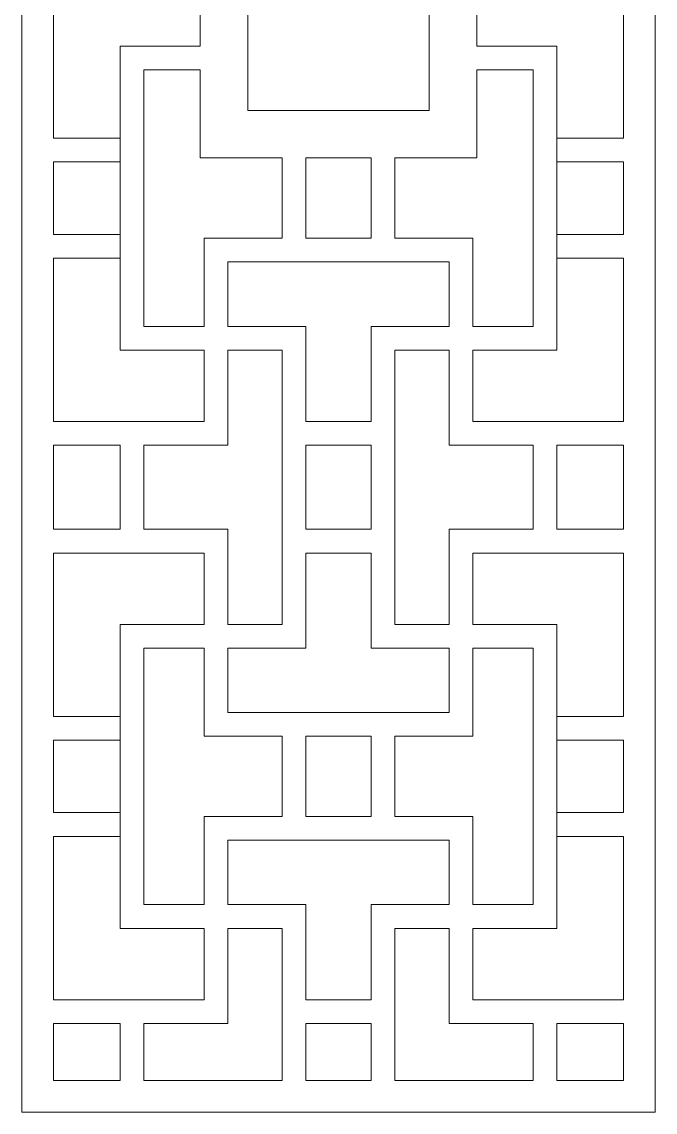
# Model space of a CAD drawing. Header units: centimetres. Extents: x -27.5 to -16.8, y -9.5 to 9.5.
# Drawn here: x -21.82 to -16.75, y -9.5 to -0.78 of the extents above; entities that cross this region are included whole.
import ezdxf

# ---------------------------------------------------------------- set-up
doc = ezdxf.new("R2010")
doc.units = ezdxf.units.CM
doc.header["$MEASUREMENT"] = 0
doc.layers.add('layer 1', color=7, linetype='Continuous')

msp = doc.modelspace()

# ---------------------------------------------------------------- linework, layer by layer
at = {"layer": 'layer 1', "color": 7, "lineweight": 9}
for points, knots in [([(-21.81838, -9.5), (-21.81838, -9.5), (-21.81838, 9.5), (-21.81838, 9.5), (-21.81838, 9.5), (-21.81838, 9.5), (-16.75172, 9.5), (-16.75172, 9.5), (-16.75172, 9.5), (-16.75172, 9.5), (-16.75172, -9.5), (-16.75172, -9.5), (-16.75172, -9.5), (-16.75172, -9.5), (-21.81838, -9.5), (-21.81838, -9.5)], [0, 0, 0, 0, 0.2, 0.2, 0.2, 0.2, 0.4, 0.4, 0.4, 0.4, 0.6, 0.6, 0.6, 0.6, 1, 1, 1, 1]), ([(-20.01044, 1.48462), (-20.01044, 1.48462), (-20.01044, 1.48462), (-20.01044, 1.48462), (-20.01044, 1.48462), (-20.01044, 1.48462), (-19.28505, 1.48462), (-19.28505, 1.48462), (-19.28505, 1.48462), (-19.28505, 1.48462), (-18.55966, 1.48462), (-18.55966, 1.48462), (-18.55966, 1.48462), (-18.55966, 1.48462), (-18.55966, 0.00001), (-18.55966, 0.00001), (-18.55966, 0.00001), (-18.55966, 0.00001), (-18.55966, -1.4846), (-18.55966, -1.4846), (-18.55966, -1.4846), (-18.55966, -1.4846), (-19.28505, -1.4846), (-19.28505, -1.4846), (-19.28505, -1.4846), (-19.28505, -1.4846), (-20.01044, -1.4846), (-20.01044, -1.4846), (-20.01044, -1.4846), (-20.01044, -0.49487), (-20.01044, 0.49487), (-20.01044, 1.48462)], [0, 0, 0, 0, 0.1111111, 0.1111111, 0.1111111, 0.1111111, 0.2222222, 0.2222222, 0.2222222, 0.2222222, 0.3333333, 0.3333333, 0.3333333, 0.3333333, 0.4444444, 0.4444444, 0.4444444, 0.4444444, 0.5555556, 0.5555556, 0.5555556, 0.5555556, 0.6666667, 0.6666667, 0.6666667, 0.6666667, 0.7777778, 0.7777778, 0.7777778, 0.7777778, 1, 1, 1, 1]), ([(-21.56504, -3.97265), (-21.56504, -3.97265), (-21.56504, -3.97265), (-21.56504, -3.97265), (-21.56504, -3.97265), (-21.56504, -3.97265), (-21.56504, -2.66601), (-21.56504, -2.66601), (-21.56504, -2.66601), (-21.56504, -2.66601), (-21.03171, -2.66601), (-21.03171, -2.66601), (-21.03171, -2.66601), (-21.03171, -2.66601), (-21.03171, -2.476), (-21.03171, -2.476), (-21.03171, -2.476), (-21.03171, -2.476), (-21.56504, -2.476), (-21.56504, -2.476), (-21.56504, -2.476), (-21.56504, -2.476), (-21.56504, -1.89551), (-21.56504, -1.89551), (-21.56504, -1.89551), (-21.56504, -1.89551), (-21.03171, -1.89551), (-21.03171, -1.89551), (-21.03171, -1.89551), (-21.03171, -1.89551), (-21.03171, -1.70549), (-21.03171, -1.70549), (-21.03171, -1.70549), (-21.03171, -1.70549), (-21.56504, -1.70549), (-21.56504, -1.70549), (-21.56504, -1.70549), (-21.56504, -1.70549), (-21.56504, -0.58506), (-21.56504, -0.58506), (-21.56504, -0.58506), (-21.4154, -0.58506), (-21.22276, -0.58506), (-21.10041, -0.58506), (-21.10041, -0.58506), (-21.10041, -0.58506), (-21.10041, -0.28066), (-21.10041, -0.28066), (-21.10041, -0.28066), (-21.10041, -0.28066), (-21.2904, -0.28066), (-21.2904, -0.28066), (-21.2904, -0.28066), (-21.2904, -0.28066), (-21.2904, -0.39506), (-21.2904, -0.39506), (-21.2904, -0.39506), (-21.2904, -0.39506), (-21.36592, -0.39506), (-21.36592, -0.39506), (-21.36592, -0.39506), (-21.36592, -0.39506), (-21.36592, -0.18332), (-21.36592, -0.18332), (-21.36592, -0.18332), (-21.10408, -0.18332), (-20.84227, -0.18332), (-20.58045, -0.18332), (-20.58045, -0.18332), (-20.58045, -0.18332), (-20.58045, -0.39506), (-20.58045, -0.39506), (-20.58045, -0.39506), (-20.58045, -0.39506), (-20.65595, -0.39506), (-20.65595, -0.39506), (-20.65595, -0.39506), (-20.65595, -0.39506), (-20.65595, -0.28066), (-20.65595, -0.28066), (-20.65595, -0.28066), (-20.65595, -0.28066), (-20.84595, -0.28066), (-20.84595, -0.28066), (-20.84595, -0.28066), (-20.84595, -0.28066), (-20.84595, -0.58506), (-20.84595, -0.58506), (-20.84595, -0.58506), (-20.69455, -0.58506), (-20.54314, -0.58506), (-20.3917, -0.58506), (-20.3917, -0.58506), (-20.3917, -0.58506), (-20.39044, -0.58506), (-20.39044, -0.58506), (-20.39044, -0.58506), (-20.39044, -0.58506), (-20.39044, -0.96947), (-20.39044, -0.96947), (-20.39044, -0.96947), (-20.39044, -0.96947), (-20.84116, -0.96947), (-20.84116, -0.96947), (-20.84116, -0.96947), (-20.84116, -0.96947), (-20.88519, -0.96947), (-20.88519, -0.96947), (-20.88519, -0.96947), (-20.88519, -0.96947), (-21.03116, -0.96947), (-21.03116, -0.96947), (-21.03116, -0.96947), (-21.03116, -0.96947), (-21.03116, -2.18575), (-21.03116, -2.18575), (-21.03116, -2.18575), (-21.03116, -2.18575), (-21.03116, -3.40204), (-21.03116, -3.40204), (-21.03116, -3.40204), (-21.03116, -3.40204), (-20.88519, -3.40204), (-20.88519, -3.40204), (-20.88519, -3.40204), (-20.88519, -3.40204), (-20.84116, -3.40204), (-20.84116, -3.40204), (-20.84116, -3.40204), (-20.84116, -3.40204), (-20.3607, -3.40204), (-20.3607, -3.40204), (-20.3607, -3.40204), (-20.3607, -3.40204), (-20.3607, -3.97265), (-20.3607, -3.97265), (-20.3607, -3.97265), (-20.3607, -3.97265), (-21.56504, -3.97265), (-21.56504, -3.97265)], [0, 0, 0, 0, 0.0277778, 0.0277778, 0.0277778, 0.0277778, 0.0555556, 0.0555556, 0.0555556, 0.0555556, 0.0833333, 0.0833333, 0.0833333, 0.0833333, 0.1111111, 0.1111111, 0.1111111, 0.1111111, 0.1388889, 0.1388889, 0.1388889, 0.1388889, 0.1666667, 0.1666667, 0.1666667, 0.1666667, 0.1944444, 0.1944444, 0.1944444, 0.1944444, 0.2222222, 0.2222222, 0.2222222, 0.2222222, 0.25, 0.25, 0.25, 0.25, 0.2777778, 0.2777778, 0.2777778, 0.2777778, 0.3055556, 0.3055556, 0.3055556, 0.3055556, 0.3333333, 0.3333333, 0.3333333, 0.3333333, 0.3611111, 0.3611111, 0.3611111, 0.3611111, 0.3888889, 0.3888889, 0.3888889, 0.3888889, 0.4166667, 0.4166667, 0.4166667, 0.4166667, 0.4444444, 0.4444444, 0.4444444, 0.4444444, 0.4722222, 0.4722222, 0.4722222, 0.4722222, 0.5, 0.5, 0.5, 0.5, 0.5277778, 0.5277778, 0.5277778, 0.5277778, 0.5555556, 0.5555556, 0.5555556, 0.5555556, 0.5833333, 0.5833333, 0.5833333, 0.5833333, 0.6111111, 0.6111111, 0.6111111, 0.6111111, 0.6388889, 0.6388889, 0.6388889, 0.6388889, 0.6666667, 0.6666667, 0.6666667, 0.6666667, 0.6944444, 0.6944444, 0.6944444, 0.6944444, 0.7222222, 0.7222222, 0.7222222, 0.7222222, 0.75, 0.75, 0.75, 0.75, 0.7777778, 0.7777778, 0.7777778, 0.7777778, 0.8055556, 0.8055556, 0.8055556, 0.8055556, 0.8333333, 0.8333333, 0.8333333, 0.8333333, 0.8611111, 0.8611111, 0.8611111, 0.8611111, 0.8888889, 0.8888889, 0.8888889, 0.8888889, 0.9166667, 0.9166667, 0.9166667, 0.9166667, 0.9444444, 0.9444444, 0.9444444, 0.9444444, 1, 1, 1, 1]), ([(-17.00504, -0.58506), (-17.00504, -0.58506), (-17.00504, -0.58506), (-17.00504, -0.58506), (-17.00504, -0.58506), (-17.00504, -0.58506), (-17.00504, -1.70549), (-17.00504, -1.70549), (-17.00504, -1.70549), (-17.00504, -1.70549), (-17.53838, -1.70549), (-17.53838, -1.70549), (-17.53838, -1.70549), (-17.53838, -1.70549), (-17.53838, -1.89551), (-17.53838, -1.89551), (-17.53838, -1.89551), (-17.53838, -1.89551), (-17.00504, -1.89551), (-17.00504, -1.89551), (-17.00504, -1.89551), (-17.00504, -1.89551), (-17.00504, -2.476), (-17.00504, -2.476), (-17.00504, -2.476), (-17.00504, -2.476), (-17.53838, -2.476), (-17.53838, -2.476), (-17.53838, -2.476), (-17.53838, -2.476), (-17.53838, -2.66601), (-17.53838, -2.66601), (-17.53838, -2.66601), (-17.53838, -2.66601), (-17.00504, -2.66601), (-17.00504, -2.66601), (-17.00504, -2.66601), (-17.00504, -2.66601), (-17.00504, -3.97265), (-17.00504, -3.97265), (-17.00504, -3.97265), (-17.00504, -3.97265), (-18.20938, -3.97265), (-18.20938, -3.97265), (-18.20938, -3.97265), (-18.20938, -3.97265), (-18.20938, -3.40204), (-18.20938, -3.40204), (-18.20938, -3.40204), (-18.20938, -3.40204), (-17.72892, -3.40204), (-17.72892, -3.40204), (-17.72892, -3.40204), (-17.72892, -3.40204), (-17.68489, -3.40204), (-17.68489, -3.40204), (-17.68489, -3.40204), (-17.68489, -3.40204), (-17.53892, -3.40204), (-17.53892, -3.40204), (-17.53892, -3.40204), (-17.53892, -3.40204), (-17.53892, -2.18575), (-17.53892, -2.18575), (-17.53892, -2.18575), (-17.53892, -2.18575), (-17.53892, -0.96947), (-17.53892, -0.96947), (-17.53892, -0.96947), (-17.53892, -0.96947), (-17.68489, -0.96947), (-17.68489, -0.96947), (-17.68489, -0.96947), (-17.68489, -0.96947), (-17.72892, -0.96947), (-17.72892, -0.96947), (-17.72892, -0.96947), (-17.72892, -0.96947), (-18.17965, -0.96947), (-18.17965, -0.96947), (-18.17965, -0.96947), (-18.17965, -0.96947), (-18.17965, -0.58506), (-18.17965, -0.58506), (-18.17965, -0.58506), (-18.02782, -0.58506), (-17.87597, -0.58506), (-17.72413, -0.58506), (-17.72413, -0.58506), (-17.72413, -0.58506), (-17.72413, -0.28066), (-17.72413, -0.28066), (-17.72413, -0.28066), (-17.72413, -0.28066), (-17.91413, -0.28066), (-17.91413, -0.28066), (-17.91413, -0.28066), (-17.91413, -0.28066), (-17.91413, -0.39506), (-17.91413, -0.39506), (-17.91413, -0.39506), (-17.91413, -0.39506), (-17.98965, -0.39506), (-17.98965, -0.39506), (-17.98965, -0.39506), (-17.98965, -0.39506), (-17.98965, -0.18332), (-17.98965, -0.18332), (-17.98965, -0.18332), (-17.72784, -0.18332), (-17.46599, -0.18332), (-17.20418, -0.18332), (-17.20418, -0.18332), (-17.20418, -0.18332), (-17.20418, -0.39506), (-17.20418, -0.39506), (-17.20418, -0.39506), (-17.20418, -0.39506), (-17.2797, -0.39506), (-17.2797, -0.39506), (-17.2797, -0.39506), (-17.2797, -0.39506), (-17.2797, -0.28066), (-17.2797, -0.28066), (-17.2797, -0.28066), (-17.2797, -0.28066), (-17.46969, -0.28066), (-17.46969, -0.28066), (-17.46969, -0.28066), (-17.46969, -0.28066), (-17.46969, -0.58506), (-17.46969, -0.58506), (-17.46969, -0.58506), (-17.35357, -0.58506), (-17.15837, -0.58506), (-17.00504, -0.58506)], [0, 0, 0, 0, 0.0285714, 0.0285714, 0.0285714, 0.0285714, 0.0571429, 0.0571429, 0.0571429, 0.0571429, 0.0857143, 0.0857143, 0.0857143, 0.0857143, 0.1142857, 0.1142857, 0.1142857, 0.1142857, 0.1428571, 0.1428571, 0.1428571, 0.1428571, 0.1714286, 0.1714286, 0.1714286, 0.1714286, 0.2, 0.2, 0.2, 0.2, 0.2285714, 0.2285714, 0.2285714, 0.2285714, 0.2571429, 0.2571429, 0.2571429, 0.2571429, 0.2857143, 0.2857143, 0.2857143, 0.2857143, 0.3142857, 0.3142857, 0.3142857, 0.3142857, 0.3428571, 0.3428571, 0.3428571, 0.3428571, 0.3714286, 0.3714286, 0.3714286, 0.3714286, 0.4, 0.4, 0.4, 0.4, 0.4285714, 0.4285714, 0.4285714, 0.4285714, 0.4571429, 0.4571429, 0.4571429, 0.4571429, 0.4857143, 0.4857143, 0.4857143, 0.4857143, 0.5142857, 0.5142857, 0.5142857, 0.5142857, 0.5428571, 0.5428571, 0.5428571, 0.5428571, 0.5714286, 0.5714286, 0.5714286, 0.5714286, 0.6, 0.6, 0.6, 0.6, 0.6285714, 0.6285714, 0.6285714, 0.6285714, 0.6571429, 0.6571429, 0.6571429, 0.6571429, 0.6857143, 0.6857143, 0.6857143, 0.6857143, 0.7142857, 0.7142857, 0.7142857, 0.7142857, 0.7428571, 0.7428571, 0.7428571, 0.7428571, 0.7714286, 0.7714286, 0.7714286, 0.7714286, 0.8, 0.8, 0.8, 0.8, 0.8285714, 0.8285714, 0.8285714, 0.8285714, 0.8571429, 0.8571429, 0.8571429, 0.8571429, 0.8857143, 0.8857143, 0.8857143, 0.8857143, 0.9142857, 0.9142857, 0.9142857, 0.9142857, 0.9428571, 0.9428571, 0.9428571, 0.9428571, 1, 1, 1, 1]), ([(-20.39044, -1.86461), (-20.39044, -1.86461), (-20.39044, -1.86461), (-20.39044, -1.86461), (-20.39044, -1.86461), (-20.39044, -1.86461), (-20.39044, -1.4846), (-20.39044, -1.4846), (-20.39044, -1.4846), (-20.39044, -1.4846), (-20.39044, -1.15947), (-20.39044, -1.15947), (-20.39044, -1.15947), (-20.39044, -1.15947), (-20.84116, -1.15947), (-20.84116, -1.15947), (-20.84116, -1.15947), (-20.84116, -1.15947), (-20.84116, -2.18575), (-20.84116, -2.18575), (-20.84116, -2.18575), (-20.84116, -2.18575), (-20.84116, -3.21204), (-20.84116, -3.21204), (-20.84116, -3.21204), (-20.84116, -3.21204), (-20.3607, -3.21204), (-20.3607, -3.21204), (-20.3607, -3.21204), (-20.3607, -3.21204), (-20.3607, -2.69691), (-20.3607, -2.69691), (-20.3607, -2.69691), (-20.3607, -2.69691), (-20.3607, -2.50689), (-20.3607, -2.50689), (-20.3607, -2.50689), (-20.3607, -2.50689), (-20.17069, -2.50689), (-20.17069, -2.50689), (-20.17069, -2.50689), (-20.17069, -2.50689), (-19.73531, -2.50689), (-19.73531, -2.50689), (-19.73531, -2.50689), (-19.73531, -2.50689), (-19.73531, -2.18575), (-19.73531, -2.18575), (-19.73531, -2.18575), (-19.73531, -2.18575), (-19.73531, -1.86461), (-19.73531, -1.86461), (-19.73531, -1.86461), (-19.73531, -1.86461), (-20.01044, -1.86461), (-20.01044, -1.86461), (-20.01044, -1.86461), (-20.01044, -1.86461), (-20.39044, -1.86461), (-20.39044, -1.86461)], [0, 0, 0, 0, 0.0625, 0.0625, 0.0625, 0.0625, 0.125, 0.125, 0.125, 0.125, 0.1875, 0.1875, 0.1875, 0.1875, 0.25, 0.25, 0.25, 0.25, 0.3125, 0.3125, 0.3125, 0.3125, 0.375, 0.375, 0.375, 0.375, 0.4375, 0.4375, 0.4375, 0.4375, 0.5, 0.5, 0.5, 0.5, 0.5625, 0.5625, 0.5625, 0.5625, 0.625, 0.625, 0.625, 0.625, 0.6875, 0.6875, 0.6875, 0.6875, 0.75, 0.75, 0.75, 0.75, 0.8125, 0.8125, 0.8125, 0.8125, 0.875, 0.875, 0.875, 0.875, 1, 1, 1, 1]), ([(-18.17965, -1.15947), (-18.17965, -1.15947), (-18.17965, -1.15947), (-18.17965, -1.15947), (-18.17965, -1.15947), (-18.17965, -1.15947), (-18.17965, -1.4846), (-18.17965, -1.4846), (-18.17965, -1.4846), (-18.17965, -1.4846), (-18.17965, -1.86461), (-18.17965, -1.86461), (-18.17965, -1.86461), (-18.17965, -1.86461), (-18.55966, -1.86461), (-18.55966, -1.86461), (-18.55966, -1.86461), (-18.55966, -1.86461), (-18.83478, -1.86461), (-18.83478, -1.86461), (-18.83478, -1.86461), (-18.83478, -1.86461), (-18.83478, -2.18575), (-18.83478, -2.18575), (-18.83478, -2.18575), (-18.83478, -2.18575), (-18.83478, -2.50689), (-18.83478, -2.50689), (-18.83478, -2.50689), (-18.83478, -2.50689), (-18.39939, -2.50689), (-18.39939, -2.50689), (-18.39939, -2.50689), (-18.39939, -2.50689), (-18.20938, -2.50689), (-18.20938, -2.50689), (-18.20938, -2.50689), (-18.20938, -2.50689), (-18.20938, -2.69691), (-18.20938, -2.69691), (-18.20938, -2.69691), (-18.20938, -2.69691), (-18.20938, -3.21204), (-18.20938, -3.21204), (-18.20938, -3.21204), (-18.20938, -3.21204), (-17.72892, -3.21204), (-17.72892, -3.21204), (-17.72892, -3.21204), (-17.72892, -3.21204), (-17.72892, -2.18575), (-17.72892, -2.18575), (-17.72892, -2.18575), (-17.72892, -2.18575), (-17.72892, -1.15947), (-17.72892, -1.15947), (-17.72892, -1.15947), (-17.72892, -1.15947), (-18.17965, -1.15947), (-18.17965, -1.15947)], [0, 0, 0, 0, 0.0625, 0.0625, 0.0625, 0.0625, 0.125, 0.125, 0.125, 0.125, 0.1875, 0.1875, 0.1875, 0.1875, 0.25, 0.25, 0.25, 0.25, 0.3125, 0.3125, 0.3125, 0.3125, 0.375, 0.375, 0.375, 0.375, 0.4375, 0.4375, 0.4375, 0.4375, 0.5, 0.5, 0.5, 0.5, 0.5625, 0.5625, 0.5625, 0.5625, 0.625, 0.625, 0.625, 0.625, 0.6875, 0.6875, 0.6875, 0.6875, 0.75, 0.75, 0.75, 0.75, 0.8125, 0.8125, 0.8125, 0.8125, 0.875, 0.875, 0.875, 0.875, 1, 1, 1, 1]), ([(-19.02478, -1.86461), (-19.02478, -1.86461), (-19.02478, -1.86461), (-19.02478, -1.86461), (-19.02478, -1.86461), (-19.02478, -1.86461), (-19.28505, -1.86461), (-19.28505, -1.86461), (-19.28505, -1.86461), (-19.28505, -1.86461), (-19.54531, -1.86461), (-19.54531, -1.86461), (-19.54531, -1.86461), (-19.54531, -1.86461), (-19.54531, -2.18575), (-19.54531, -2.18575), (-19.54531, -2.18575), (-19.54531, -2.18575), (-19.54531, -2.50689), (-19.54531, -2.50689), (-19.54531, -2.50689), (-19.54531, -2.50689), (-19.28505, -2.50689), (-19.28505, -2.50689), (-19.28505, -2.50689), (-19.28505, -2.50689), (-19.02478, -2.50689), (-19.02478, -2.50689), (-19.02478, -2.50689), (-19.02478, -2.50689), (-19.02478, -2.18575), (-19.02478, -2.18575), (-19.02478, -2.18575), (-19.02478, -2.18575), (-19.02478, -1.86461), (-19.02478, -1.86461)], [0, 0, 0, 0, 0.1, 0.1, 0.1, 0.1, 0.2, 0.2, 0.2, 0.2, 0.3, 0.3, 0.3, 0.3, 0.4, 0.4, 0.4, 0.4, 0.5, 0.5, 0.5, 0.5, 0.6, 0.6, 0.6, 0.6, 0.7, 0.7, 0.7, 0.7, 0.8, 0.8, 0.8, 0.8, 1, 1, 1, 1]), ([(-19.28505, -3.97265), (-19.28505, -3.97265), (-19.28505, -3.97265), (-19.28505, -3.97265), (-19.28505, -3.97265), (-19.28505, -3.97265), (-19.02478, -3.97265), (-19.02478, -3.97265), (-19.02478, -3.97265), (-19.02478, -3.97265), (-19.02478, -3.40204), (-19.02478, -3.40204), (-19.02478, -3.40204), (-19.02478, -3.40204), (-19.02478, -3.30131), (-19.02478, -3.30131), (-19.02478, -3.30131), (-19.02478, -3.30131), (-19.02478, -3.21204), (-19.02478, -3.21204), (-19.02478, -3.21204), (-19.02478, -3.21204), (-18.39939, -3.21204), (-18.39939, -3.21204), (-18.39939, -3.21204), (-18.39939, -3.21204), (-18.39939, -2.69691), (-18.39939, -2.69691), (-18.39939, -2.69691), (-18.39939, -2.69691), (-19.28505, -2.69691), (-19.28505, -2.69691), (-19.28505, -2.69691), (-19.28505, -2.69691), (-20.17069, -2.69691), (-20.17069, -2.69691), (-20.17069, -2.69691), (-20.17069, -2.69691), (-20.17069, -3.21204), (-20.17069, -3.21204), (-20.17069, -3.21204), (-20.17069, -3.21204), (-19.54531, -3.21204), (-19.54531, -3.21204), (-19.54531, -3.21204), (-19.54531, -3.21204), (-19.54531, -3.30131), (-19.54531, -3.30131), (-19.54531, -3.30131), (-19.54531, -3.30131), (-19.54531, -3.40204), (-19.54531, -3.40204), (-19.54531, -3.40204), (-19.54531, -3.40204), (-19.54531, -3.97265), (-19.54531, -3.97265), (-19.54531, -3.97265), (-19.54531, -3.97265), (-19.28505, -3.97265), (-19.28505, -3.97265)], [0, 0, 0, 0, 0.0625, 0.0625, 0.0625, 0.0625, 0.125, 0.125, 0.125, 0.125, 0.1875, 0.1875, 0.1875, 0.1875, 0.25, 0.25, 0.25, 0.25, 0.3125, 0.3125, 0.3125, 0.3125, 0.375, 0.375, 0.375, 0.375, 0.4375, 0.4375, 0.4375, 0.4375, 0.5, 0.5, 0.5, 0.5, 0.5625, 0.5625, 0.5625, 0.5625, 0.625, 0.625, 0.625, 0.625, 0.6875, 0.6875, 0.6875, 0.6875, 0.75, 0.75, 0.75, 0.75, 0.8125, 0.8125, 0.8125, 0.8125, 0.875, 0.875, 0.875, 0.875, 1, 1, 1, 1]), ([(-20.84116, -4.49926), (-20.84116, -4.49926), (-20.84116, -4.49926), (-20.84116, -4.49926), (-20.84116, -4.49926), (-20.84116, -4.49926), (-20.84116, -4.16265), (-20.84116, -4.16265), (-20.84116, -4.16265), (-20.84116, -4.16265), (-20.3607, -4.16265), (-20.3607, -4.16265), (-20.3607, -4.16265), (-20.3607, -4.16265), (-20.25981, -4.16265), (-20.25981, -4.16265), (-20.25981, -4.16265), (-20.25981, -4.16265), (-20.17069, -4.16265), (-20.17069, -4.16265), (-20.17069, -4.16265), (-20.17069, -4.16265), (-20.17069, -3.40204), (-20.17069, -3.40204), (-20.17069, -3.40204), (-20.17069, -3.40204), (-19.73531, -3.40204), (-19.73531, -3.40204), (-19.73531, -3.40204), (-19.73531, -3.40204), (-19.73531, -4.49926), (-19.73531, -4.49926), (-19.73531, -4.49926), (-19.73531, -4.49926), (-19.73531, -5.59648), (-19.73531, -5.59648), (-19.73531, -5.59648), (-19.73531, -5.59648), (-20.17069, -5.59648), (-20.17069, -5.59648), (-20.17069, -5.59648), (-20.17069, -5.59648), (-20.17069, -4.83587), (-20.17069, -4.83587), (-20.17069, -4.83587), (-20.17069, -4.83587), (-20.25981, -4.83587), (-20.25981, -4.83587), (-20.25981, -4.83587), (-20.25981, -4.83587), (-20.3607, -4.83587), (-20.3607, -4.83587), (-20.3607, -4.83587), (-20.3607, -4.83587), (-20.84116, -4.83587), (-20.84116, -4.83587), (-20.84116, -4.83587), (-20.84116, -4.83587), (-20.84116, -4.49926), (-20.84116, -4.49926)], [0, 0, 0, 0, 0.0625, 0.0625, 0.0625, 0.0625, 0.125, 0.125, 0.125, 0.125, 0.1875, 0.1875, 0.1875, 0.1875, 0.25, 0.25, 0.25, 0.25, 0.3125, 0.3125, 0.3125, 0.3125, 0.375, 0.375, 0.375, 0.375, 0.4375, 0.4375, 0.4375, 0.4375, 0.5, 0.5, 0.5, 0.5, 0.5625, 0.5625, 0.5625, 0.5625, 0.625, 0.625, 0.625, 0.625, 0.6875, 0.6875, 0.6875, 0.6875, 0.75, 0.75, 0.75, 0.75, 0.8125, 0.8125, 0.8125, 0.8125, 0.875, 0.875, 0.875, 0.875, 1, 1, 1, 1]), ([(-17.72892, -4.49926), (-17.72892, -4.49926), (-17.72892, -4.49926), (-17.72892, -4.49926), (-17.72892, -4.49926), (-17.72892, -4.49926), (-17.72892, -4.16265), (-17.72892, -4.16265), (-17.72892, -4.16265), (-17.72892, -4.16265), (-18.20938, -4.16265), (-18.20938, -4.16265), (-18.20938, -4.16265), (-18.20938, -4.16265), (-18.31029, -4.16265), (-18.31029, -4.16265), (-18.31029, -4.16265), (-18.31029, -4.16265), (-18.39939, -4.16265), (-18.39939, -4.16265), (-18.39939, -4.16265), (-18.39939, -4.16265), (-18.39939, -3.40204), (-18.39939, -3.40204), (-18.39939, -3.40204), (-18.39939, -3.40204), (-18.83478, -3.40204), (-18.83478, -3.40204), (-18.83478, -3.40204), (-18.83478, -3.40204), (-18.83478, -4.49926), (-18.83478, -4.49926), (-18.83478, -4.49926), (-18.83478, -4.49926), (-18.83478, -5.59648), (-18.83478, -5.59648), (-18.83478, -5.59648), (-18.83478, -5.59648), (-18.39939, -5.59648), (-18.39939, -5.59648), (-18.39939, -5.59648), (-18.39939, -5.59648), (-18.39939, -4.83587), (-18.39939, -4.83587), (-18.39939, -4.83587), (-18.39939, -4.83587), (-18.31029, -4.83587), (-18.31029, -4.83587), (-18.31029, -4.83587), (-18.31029, -4.83587), (-18.20938, -4.83587), (-18.20938, -4.83587), (-18.20938, -4.83587), (-18.20938, -4.83587), (-17.72892, -4.83587), (-17.72892, -4.83587), (-17.72892, -4.83587), (-17.72892, -4.83587), (-17.72892, -4.49926), (-17.72892, -4.49926)], [0, 0, 0, 0, 0.0625, 0.0625, 0.0625, 0.0625, 0.125, 0.125, 0.125, 0.125, 0.1875, 0.1875, 0.1875, 0.1875, 0.25, 0.25, 0.25, 0.25, 0.3125, 0.3125, 0.3125, 0.3125, 0.375, 0.375, 0.375, 0.375, 0.4375, 0.4375, 0.4375, 0.4375, 0.5, 0.5, 0.5, 0.5, 0.5625, 0.5625, 0.5625, 0.5625, 0.625, 0.625, 0.625, 0.625, 0.6875, 0.6875, 0.6875, 0.6875, 0.75, 0.75, 0.75, 0.75, 0.8125, 0.8125, 0.8125, 0.8125, 0.875, 0.875, 0.875, 0.875, 1, 1, 1, 1]), ([(-21.56504, -4.83587), (-21.56504, -4.83587), (-21.56504, -4.83587), (-21.56504, -4.83587), (-21.56504, -4.83587), (-21.56504, -4.83587), (-21.56504, -4.16265), (-21.56504, -4.16265), (-21.56504, -4.16265), (-21.56504, -4.16265), (-21.03116, -4.16265), (-21.03116, -4.16265), (-21.03116, -4.16265), (-21.03116, -4.16265), (-21.03116, -4.49926), (-21.03116, -4.49926), (-21.03116, -4.49926), (-21.03116, -4.49926), (-21.03116, -4.83587), (-21.03116, -4.83587), (-21.03116, -4.83587), (-21.03116, -4.83587), (-21.56504, -4.83587), (-21.56504, -4.83587)], [0, 0, 0, 0, 0.1428571, 0.1428571, 0.1428571, 0.1428571, 0.2857143, 0.2857143, 0.2857143, 0.2857143, 0.4285714, 0.4285714, 0.4285714, 0.4285714, 0.5714286, 0.5714286, 0.5714286, 0.5714286, 0.7142857, 0.7142857, 0.7142857, 0.7142857, 1, 1, 1, 1]), ([(-19.02478, -4.16265), (-19.02478, -4.16265), (-19.02478, -4.16265), (-19.02478, -4.16265), (-19.02478, -4.16265), (-19.02478, -4.16265), (-19.28505, -4.16265), (-19.28505, -4.16265), (-19.28505, -4.16265), (-19.28505, -4.16265), (-19.54531, -4.16265), (-19.54531, -4.16265), (-19.54531, -4.16265), (-19.54531, -4.16265), (-19.54531, -4.49926), (-19.54531, -4.49926), (-19.54531, -4.49926), (-19.54531, -4.49926), (-19.54531, -4.83587), (-19.54531, -4.83587), (-19.54531, -4.83587), (-19.54531, -4.83587), (-19.28505, -4.83587), (-19.28505, -4.83587), (-19.28505, -4.83587), (-19.28505, -4.83587), (-19.02478, -4.83587), (-19.02478, -4.83587), (-19.02478, -4.83587), (-19.02478, -4.83587), (-19.02478, -4.49926), (-19.02478, -4.49926), (-19.02478, -4.49926), (-19.02478, -4.49926), (-19.02478, -4.16265), (-19.02478, -4.16265)], [0, 0, 0, 0, 0.1, 0.1, 0.1, 0.1, 0.2, 0.2, 0.2, 0.2, 0.3, 0.3, 0.3, 0.3, 0.4, 0.4, 0.4, 0.4, 0.5, 0.5, 0.5, 0.5, 0.6, 0.6, 0.6, 0.6, 0.7, 0.7, 0.7, 0.7, 0.8, 0.8, 0.8, 0.8, 1, 1, 1, 1]), ([(-17.00504, -4.16265), (-17.00504, -4.16265), (-17.00504, -4.16265), (-17.00504, -4.16265), (-17.00504, -4.16265), (-17.00504, -4.16265), (-17.00504, -4.83587), (-17.00504, -4.83587), (-17.00504, -4.83587), (-17.00504, -4.83587), (-17.53892, -4.83587), (-17.53892, -4.83587), (-17.53892, -4.83587), (-17.53892, -4.83587), (-17.53892, -4.49926), (-17.53892, -4.49926), (-17.53892, -4.49926), (-17.53892, -4.49926), (-17.53892, -4.16265), (-17.53892, -4.16265), (-17.53892, -4.16265), (-17.53892, -4.16265), (-17.00504, -4.16265), (-17.00504, -4.16265)], [0, 0, 0, 0, 0.1428571, 0.1428571, 0.1428571, 0.1428571, 0.2857143, 0.2857143, 0.2857143, 0.2857143, 0.4285714, 0.4285714, 0.4285714, 0.4285714, 0.5714286, 0.5714286, 0.5714286, 0.5714286, 0.7142857, 0.7142857, 0.7142857, 0.7142857, 1, 1, 1, 1]), ([(-21.56504, -8.59965), (-21.56504, -8.59965), (-21.56504, -8.59965), (-21.56504, -8.59965), (-21.56504, -8.59965), (-21.56504, -8.59965), (-21.56504, -7.29301), (-21.56504, -7.29301), (-21.56504, -7.29301), (-21.56504, -7.29301), (-21.03171, -7.29301), (-21.03171, -7.29301), (-21.03171, -7.29301), (-21.03171, -7.29301), (-21.03171, -7.10301), (-21.03171, -7.10301), (-21.03171, -7.10301), (-21.03171, -7.10301), (-21.56504, -7.10301), (-21.56504, -7.10301), (-21.56504, -7.10301), (-21.56504, -7.10301), (-21.56504, -6.52251), (-21.56504, -6.52251), (-21.56504, -6.52251), (-21.56504, -6.52251), (-21.03171, -6.52251), (-21.03171, -6.52251), (-21.03171, -6.52251), (-21.03171, -6.52251), (-21.03171, -6.33251), (-21.03171, -6.33251), (-21.03171, -6.33251), (-21.03171, -6.33251), (-21.56504, -6.33251), (-21.56504, -6.33251), (-21.56504, -6.33251), (-21.56504, -6.33251), (-21.56504, -5.02587), (-21.56504, -5.02587), (-21.56504, -5.02587), (-21.56504, -5.02587), (-20.3607, -5.02587), (-20.3607, -5.02587), (-20.3607, -5.02587), (-20.3607, -5.02587), (-20.3607, -5.59648), (-20.3607, -5.59648), (-20.3607, -5.59648), (-20.3607, -5.59648), (-20.84116, -5.59648), (-20.84116, -5.59648), (-20.84116, -5.59648), (-20.84116, -5.59648), (-20.88519, -5.59648), (-20.88519, -5.59648), (-20.88519, -5.59648), (-20.88519, -5.59648), (-21.03116, -5.59648), (-21.03116, -5.59648), (-21.03116, -5.59648), (-21.03116, -5.59648), (-21.03116, -6.81275), (-21.03116, -6.81275), (-21.03116, -6.81275), (-21.03116, -6.81275), (-21.03116, -6.81277), (-21.03116, -6.81277), (-21.03116, -6.81277), (-21.03116, -6.81277), (-21.03116, -8.02905), (-21.03116, -8.02905), (-21.03116, -8.02905), (-21.03116, -8.02905), (-20.88519, -8.02905), (-20.88519, -8.02905), (-20.88519, -8.02905), (-20.88519, -8.02905), (-20.84116, -8.02905), (-20.84116, -8.02905), (-20.84116, -8.02905), (-20.84116, -8.02905), (-20.3607, -8.02905), (-20.3607, -8.02905), (-20.3607, -8.02905), (-20.3607, -8.02905), (-20.3607, -8.59965), (-20.3607, -8.59965), (-20.3607, -8.59965), (-20.3607, -8.59965), (-21.56504, -8.59965), (-21.56504, -8.59965)], [0, 0, 0, 0, 0.0416667, 0.0416667, 0.0416667, 0.0416667, 0.0833333, 0.0833333, 0.0833333, 0.0833333, 0.125, 0.125, 0.125, 0.125, 0.1666667, 0.1666667, 0.1666667, 0.1666667, 0.2083333, 0.2083333, 0.2083333, 0.2083333, 0.25, 0.25, 0.25, 0.25, 0.2916667, 0.2916667, 0.2916667, 0.2916667, 0.3333333, 0.3333333, 0.3333333, 0.3333333, 0.375, 0.375, 0.375, 0.375, 0.4166667, 0.4166667, 0.4166667, 0.4166667, 0.4583333, 0.4583333, 0.4583333, 0.4583333, 0.5, 0.5, 0.5, 0.5, 0.5416667, 0.5416667, 0.5416667, 0.5416667, 0.5833333, 0.5833333, 0.5833333, 0.5833333, 0.625, 0.625, 0.625, 0.625, 0.6666667, 0.6666667, 0.6666667, 0.6666667, 0.7083333, 0.7083333, 0.7083333, 0.7083333, 0.75, 0.75, 0.75, 0.75, 0.7916667, 0.7916667, 0.7916667, 0.7916667, 0.8333333, 0.8333333, 0.8333333, 0.8333333, 0.875, 0.875, 0.875, 0.875, 0.9166667, 0.9166667, 0.9166667, 0.9166667, 1, 1, 1, 1]), ([(-19.28505, -5.02587), (-19.28505, -5.02587), (-19.28505, -5.02587), (-19.28505, -5.02587), (-19.28505, -5.02587), (-19.28505, -5.02587), (-19.02478, -5.02587), (-19.02478, -5.02587), (-19.02478, -5.02587), (-19.02478, -5.02587), (-19.02478, -5.59648), (-19.02478, -5.59648), (-19.02478, -5.59648), (-19.02478, -5.59648), (-19.02478, -5.69721), (-19.02478, -5.69721), (-19.02478, -5.69721), (-19.02478, -5.69721), (-19.02478, -5.78648), (-19.02478, -5.78648), (-19.02478, -5.78648), (-19.02478, -5.78648), (-18.39939, -5.78648), (-18.39939, -5.78648), (-18.39939, -5.78648), (-18.39939, -5.78648), (-18.39939, -6.30161), (-18.39939, -6.30161), (-18.39939, -6.30161), (-18.39939, -6.30161), (-19.28505, -6.30161), (-19.28505, -6.30161), (-19.28505, -6.30161), (-19.28505, -6.30161), (-20.17069, -6.30161), (-20.17069, -6.30161), (-20.17069, -6.30161), (-20.17069, -6.30161), (-20.17069, -5.78648), (-20.17069, -5.78648), (-20.17069, -5.78648), (-20.17069, -5.78648), (-19.54531, -5.78648), (-19.54531, -5.78648), (-19.54531, -5.78648), (-19.54531, -5.78648), (-19.54531, -5.69721), (-19.54531, -5.69721), (-19.54531, -5.69721), (-19.54531, -5.69721), (-19.54531, -5.59648), (-19.54531, -5.59648), (-19.54531, -5.59648), (-19.54531, -5.59648), (-19.54531, -5.02587), (-19.54531, -5.02587), (-19.54531, -5.02587), (-19.54531, -5.02587), (-19.28505, -5.02587), (-19.28505, -5.02587)], [0, 0, 0, 0, 0.0625, 0.0625, 0.0625, 0.0625, 0.125, 0.125, 0.125, 0.125, 0.1875, 0.1875, 0.1875, 0.1875, 0.25, 0.25, 0.25, 0.25, 0.3125, 0.3125, 0.3125, 0.3125, 0.375, 0.375, 0.375, 0.375, 0.4375, 0.4375, 0.4375, 0.4375, 0.5, 0.5, 0.5, 0.5, 0.5625, 0.5625, 0.5625, 0.5625, 0.625, 0.625, 0.625, 0.625, 0.6875, 0.6875, 0.6875, 0.6875, 0.75, 0.75, 0.75, 0.75, 0.8125, 0.8125, 0.8125, 0.8125, 0.875, 0.875, 0.875, 0.875, 1, 1, 1, 1]), ([(-17.00504, -5.02587), (-17.00504, -5.02587), (-17.00504, -5.02587), (-17.00504, -5.02587), (-17.00504, -5.02587), (-17.00504, -5.02587), (-17.00504, -6.33251), (-17.00504, -6.33251), (-17.00504, -6.33251), (-17.00504, -6.33251), (-17.53838, -6.33251), (-17.53838, -6.33251), (-17.53838, -6.33251), (-17.53838, -6.33251), (-17.53838, -6.52251), (-17.53838, -6.52251), (-17.53838, -6.52251), (-17.53838, -6.52251), (-17.00504, -6.52251), (-17.00504, -6.52251), (-17.00504, -6.52251), (-17.00504, -6.52251), (-17.00504, -7.10301), (-17.00504, -7.10301), (-17.00504, -7.10301), (-17.00504, -7.10301), (-17.53838, -7.10301), (-17.53838, -7.10301), (-17.53838, -7.10301), (-17.53838, -7.10301), (-17.53838, -7.29301), (-17.53838, -7.29301), (-17.53838, -7.29301), (-17.53838, -7.29301), (-17.00504, -7.29301), (-17.00504, -7.29301), (-17.00504, -7.29301), (-17.00504, -7.29301), (-17.00504, -8.59965), (-17.00504, -8.59965), (-17.00504, -8.59965), (-17.00504, -8.59965), (-18.20938, -8.59965), (-18.20938, -8.59965), (-18.20938, -8.59965), (-18.20938, -8.59965), (-18.20938, -8.02905), (-18.20938, -8.02905), (-18.20938, -8.02905), (-18.20938, -8.02905), (-17.72892, -8.02905), (-17.72892, -8.02905), (-17.72892, -8.02905), (-17.72892, -8.02905), (-17.68489, -8.02905), (-17.68489, -8.02905), (-17.68489, -8.02905), (-17.68489, -8.02905), (-17.53892, -8.02905), (-17.53892, -8.02905), (-17.53892, -8.02905), (-17.53892, -8.02905), (-17.53892, -6.81277), (-17.53892, -6.81277), (-17.53892, -6.81277), (-17.53892, -6.81277), (-17.53892, -6.81275), (-17.53892, -6.81275), (-17.53892, -6.81275), (-17.53892, -6.81275), (-17.53892, -5.59648), (-17.53892, -5.59648), (-17.53892, -5.59648), (-17.53892, -5.59648), (-17.68489, -5.59648), (-17.68489, -5.59648), (-17.68489, -5.59648), (-17.68489, -5.59648), (-17.72892, -5.59648), (-17.72892, -5.59648), (-17.72892, -5.59648), (-17.72892, -5.59648), (-18.20938, -5.59648), (-18.20938, -5.59648), (-18.20938, -5.59648), (-18.20938, -5.59648), (-18.20938, -5.02587), (-18.20938, -5.02587), (-18.20938, -5.02587), (-18.20938, -5.02587), (-17.00504, -5.02587), (-17.00504, -5.02587)], [0, 0, 0, 0, 0.0416667, 0.0416667, 0.0416667, 0.0416667, 0.0833333, 0.0833333, 0.0833333, 0.0833333, 0.125, 0.125, 0.125, 0.125, 0.1666667, 0.1666667, 0.1666667, 0.1666667, 0.2083333, 0.2083333, 0.2083333, 0.2083333, 0.25, 0.25, 0.25, 0.25, 0.2916667, 0.2916667, 0.2916667, 0.2916667, 0.3333333, 0.3333333, 0.3333333, 0.3333333, 0.375, 0.375, 0.375, 0.375, 0.4166667, 0.4166667, 0.4166667, 0.4166667, 0.4583333, 0.4583333, 0.4583333, 0.4583333, 0.5, 0.5, 0.5, 0.5, 0.5416667, 0.5416667, 0.5416667, 0.5416667, 0.5833333, 0.5833333, 0.5833333, 0.5833333, 0.625, 0.625, 0.625, 0.625, 0.6666667, 0.6666667, 0.6666667, 0.6666667, 0.7083333, 0.7083333, 0.7083333, 0.7083333, 0.75, 0.75, 0.75, 0.75, 0.7916667, 0.7916667, 0.7916667, 0.7916667, 0.8333333, 0.8333333, 0.8333333, 0.8333333, 0.875, 0.875, 0.875, 0.875, 0.9166667, 0.9166667, 0.9166667, 0.9166667, 1, 1, 1, 1]), ([(-19.73531, -6.81277), (-19.73531, -6.81277), (-19.73531, -6.81277), (-19.73531, -6.81277), (-19.73531, -6.81277), (-19.73531, -6.81277), (-19.73531, -7.13391), (-19.73531, -7.13391), (-19.73531, -7.13391), (-19.73531, -7.13391), (-20.17069, -7.13391), (-20.17069, -7.13391), (-20.17069, -7.13391), (-20.17069, -7.13391), (-20.3607, -7.13391), (-20.3607, -7.13391), (-20.3607, -7.13391), (-20.3607, -7.13391), (-20.3607, -7.3239), (-20.3607, -7.3239), (-20.3607, -7.3239), (-20.3607, -7.3239), (-20.3607, -7.83904), (-20.3607, -7.83904), (-20.3607, -7.83904), (-20.3607, -7.83904), (-20.84116, -7.83904), (-20.84116, -7.83904), (-20.84116, -7.83904), (-20.84116, -7.83904), (-20.84116, -6.81277), (-20.84116, -6.81277), (-20.84116, -6.81277), (-20.84116, -6.81277), (-20.84116, -6.81275), (-20.84116, -6.81275), (-20.84116, -6.81275), (-20.84116, -6.81275), (-20.84116, -5.78648), (-20.84116, -5.78648), (-20.84116, -5.78648), (-20.84116, -5.78648), (-20.3607, -5.78648), (-20.3607, -5.78648), (-20.3607, -5.78648), (-20.3607, -5.78648), (-20.3607, -6.30161), (-20.3607, -6.30161), (-20.3607, -6.30161), (-20.3607, -6.30161), (-20.3607, -6.49161), (-20.3607, -6.49161), (-20.3607, -6.49161), (-20.3607, -6.49161), (-20.17069, -6.49161), (-20.17069, -6.49161), (-20.17069, -6.49161), (-20.17069, -6.49161), (-19.73531, -6.49161), (-19.73531, -6.49161), (-19.73531, -6.49161), (-19.73531, -6.49161), (-19.73531, -6.81275), (-19.73531, -6.81275), (-19.73531, -6.81275), (-19.73531, -6.81275), (-19.73531, -6.81277), (-19.73531, -6.81277)], [0, 0, 0, 0, 0.0555556, 0.0555556, 0.0555556, 0.0555556, 0.1111111, 0.1111111, 0.1111111, 0.1111111, 0.1666667, 0.1666667, 0.1666667, 0.1666667, 0.2222222, 0.2222222, 0.2222222, 0.2222222, 0.2777778, 0.2777778, 0.2777778, 0.2777778, 0.3333333, 0.3333333, 0.3333333, 0.3333333, 0.3888889, 0.3888889, 0.3888889, 0.3888889, 0.4444444, 0.4444444, 0.4444444, 0.4444444, 0.5, 0.5, 0.5, 0.5, 0.5555556, 0.5555556, 0.5555556, 0.5555556, 0.6111111, 0.6111111, 0.6111111, 0.6111111, 0.6666667, 0.6666667, 0.6666667, 0.6666667, 0.7222222, 0.7222222, 0.7222222, 0.7222222, 0.7777778, 0.7777778, 0.7777778, 0.7777778, 0.8333333, 0.8333333, 0.8333333, 0.8333333, 0.8888889, 0.8888889, 0.8888889, 0.8888889, 1, 1, 1, 1]), ([(-18.83478, -6.81277), (-18.83478, -6.81277), (-18.83478, -6.81277), (-18.83478, -6.81277), (-18.83478, -6.81277), (-18.83478, -6.81277), (-18.83478, -7.13391), (-18.83478, -7.13391), (-18.83478, -7.13391), (-18.83478, -7.13391), (-18.39939, -7.13391), (-18.39939, -7.13391), (-18.39939, -7.13391), (-18.39939, -7.13391), (-18.20938, -7.13391), (-18.20938, -7.13391), (-18.20938, -7.13391), (-18.20938, -7.13391), (-18.20938, -7.3239), (-18.20938, -7.3239), (-18.20938, -7.3239), (-18.20938, -7.3239), (-18.20938, -7.83904), (-18.20938, -7.83904), (-18.20938, -7.83904), (-18.20938, -7.83904), (-17.72892, -7.83904), (-17.72892, -7.83904), (-17.72892, -7.83904), (-17.72892, -7.83904), (-17.72892, -6.81277), (-17.72892, -6.81277), (-17.72892, -6.81277), (-17.72892, -6.81277), (-17.72892, -6.81275), (-17.72892, -6.81275), (-17.72892, -6.81275), (-17.72892, -6.81275), (-17.72892, -5.78648), (-17.72892, -5.78648), (-17.72892, -5.78648), (-17.72892, -5.78648), (-18.20938, -5.78648), (-18.20938, -5.78648), (-18.20938, -5.78648), (-18.20938, -5.78648), (-18.20938, -6.30161), (-18.20938, -6.30161), (-18.20938, -6.30161), (-18.20938, -6.30161), (-18.20938, -6.49161), (-18.20938, -6.49161), (-18.20938, -6.49161), (-18.20938, -6.49161), (-18.39939, -6.49161), (-18.39939, -6.49161), (-18.39939, -6.49161), (-18.39939, -6.49161), (-18.83478, -6.49161), (-18.83478, -6.49161), (-18.83478, -6.49161), (-18.83478, -6.49161), (-18.83478, -6.81275), (-18.83478, -6.81275), (-18.83478, -6.81275), (-18.83478, -6.81275), (-18.83478, -6.81277), (-18.83478, -6.81277)], [0, 0, 0, 0, 0.0555556, 0.0555556, 0.0555556, 0.0555556, 0.1111111, 0.1111111, 0.1111111, 0.1111111, 0.1666667, 0.1666667, 0.1666667, 0.1666667, 0.2222222, 0.2222222, 0.2222222, 0.2222222, 0.2777778, 0.2777778, 0.2777778, 0.2777778, 0.3333333, 0.3333333, 0.3333333, 0.3333333, 0.3888889, 0.3888889, 0.3888889, 0.3888889, 0.4444444, 0.4444444, 0.4444444, 0.4444444, 0.5, 0.5, 0.5, 0.5, 0.5555556, 0.5555556, 0.5555556, 0.5555556, 0.6111111, 0.6111111, 0.6111111, 0.6111111, 0.6666667, 0.6666667, 0.6666667, 0.6666667, 0.7222222, 0.7222222, 0.7222222, 0.7222222, 0.7777778, 0.7777778, 0.7777778, 0.7777778, 0.8333333, 0.8333333, 0.8333333, 0.8333333, 0.8888889, 0.8888889, 0.8888889, 0.8888889, 1, 1, 1, 1]), ([(-19.28505, -7.13391), (-19.28505, -7.13391), (-19.28505, -7.13391), (-19.28505, -7.13391), (-19.28505, -7.13391), (-19.28505, -7.13391), (-19.02478, -7.13391), (-19.02478, -7.13391), (-19.02478, -7.13391), (-19.02478, -7.13391), (-19.02478, -6.81277), (-19.02478, -6.81277), (-19.02478, -6.81277), (-19.02478, -6.81277), (-19.02478, -6.81275), (-19.02478, -6.81275), (-19.02478, -6.81275), (-19.02478, -6.81275), (-19.02478, -6.49161), (-19.02478, -6.49161), (-19.02478, -6.49161), (-19.02478, -6.49161), (-19.28505, -6.49161), (-19.28505, -6.49161), (-19.28505, -6.49161), (-19.28505, -6.49161), (-19.54531, -6.49161), (-19.54531, -6.49161), (-19.54531, -6.49161), (-19.54531, -6.49161), (-19.54531, -6.81275), (-19.54531, -6.81275), (-19.54531, -6.81275), (-19.54531, -6.81275), (-19.54531, -6.81277), (-19.54531, -6.81277), (-19.54531, -6.81277), (-19.54531, -6.81277), (-19.54531, -7.13391), (-19.54531, -7.13391), (-19.54531, -7.13391), (-19.54531, -7.13391), (-19.28505, -7.13391), (-19.28505, -7.13391)], [0, 0, 0, 0, 0.0833333, 0.0833333, 0.0833333, 0.0833333, 0.1666667, 0.1666667, 0.1666667, 0.1666667, 0.25, 0.25, 0.25, 0.25, 0.3333333, 0.3333333, 0.3333333, 0.3333333, 0.4166667, 0.4166667, 0.4166667, 0.4166667, 0.5, 0.5, 0.5, 0.5, 0.5833333, 0.5833333, 0.5833333, 0.5833333, 0.6666667, 0.6666667, 0.6666667, 0.6666667, 0.75, 0.75, 0.75, 0.75, 0.8333333, 0.8333333, 0.8333333, 0.8333333, 1, 1, 1, 1]), ([(-19.28505, -8.59965), (-19.28505, -8.59965), (-19.28505, -8.59965), (-19.28505, -8.59965), (-19.28505, -8.59965), (-19.28505, -8.59965), (-19.02478, -8.59965), (-19.02478, -8.59965), (-19.02478, -8.59965), (-19.02478, -8.59965), (-19.02478, -8.02905), (-19.02478, -8.02905), (-19.02478, -8.02905), (-19.02478, -8.02905), (-19.02478, -7.92832), (-19.02478, -7.92832), (-19.02478, -7.92832), (-19.02478, -7.92832), (-19.02478, -7.83904), (-19.02478, -7.83904), (-19.02478, -7.83904), (-19.02478, -7.83904), (-18.39939, -7.83904), (-18.39939, -7.83904), (-18.39939, -7.83904), (-18.39939, -7.83904), (-18.39939, -7.3239), (-18.39939, -7.3239), (-18.39939, -7.3239), (-18.39939, -7.3239), (-19.28505, -7.3239), (-19.28505, -7.3239), (-19.28505, -7.3239), (-19.28505, -7.3239), (-20.17069, -7.3239), (-20.17069, -7.3239), (-20.17069, -7.3239), (-20.17069, -7.3239), (-20.17069, -7.83904), (-20.17069, -7.83904), (-20.17069, -7.83904), (-20.17069, -7.83904), (-19.54531, -7.83904), (-19.54531, -7.83904), (-19.54531, -7.83904), (-19.54531, -7.83904), (-19.54531, -7.92832), (-19.54531, -7.92832), (-19.54531, -7.92832), (-19.54531, -7.92832), (-19.54531, -8.02905), (-19.54531, -8.02905), (-19.54531, -8.02905), (-19.54531, -8.02905), (-19.54531, -8.59965), (-19.54531, -8.59965), (-19.54531, -8.59965), (-19.54531, -8.59965), (-19.28505, -8.59965), (-19.28505, -8.59965)], [0, 0, 0, 0, 0.0625, 0.0625, 0.0625, 0.0625, 0.125, 0.125, 0.125, 0.125, 0.1875, 0.1875, 0.1875, 0.1875, 0.25, 0.25, 0.25, 0.25, 0.3125, 0.3125, 0.3125, 0.3125, 0.375, 0.375, 0.375, 0.375, 0.4375, 0.4375, 0.4375, 0.4375, 0.5, 0.5, 0.5, 0.5, 0.5625, 0.5625, 0.5625, 0.5625, 0.625, 0.625, 0.625, 0.625, 0.6875, 0.6875, 0.6875, 0.6875, 0.75, 0.75, 0.75, 0.75, 0.8125, 0.8125, 0.8125, 0.8125, 0.875, 0.875, 0.875, 0.875, 1, 1, 1, 1]), ([(-19.73531, -9.24666), (-19.73531, -9.24666), (-19.73531, -9.24666), (-19.73531, -9.24666), (-19.73531, -9.24666), (-19.73531, -9.24666), (-20.84116, -9.24666), (-20.84116, -9.24666), (-20.84116, -9.24666), (-20.84116, -9.24666), (-20.84116, -8.78965), (-20.84116, -8.78965), (-20.84116, -8.78965), (-20.84116, -8.78965), (-20.3607, -8.78965), (-20.3607, -8.78965), (-20.3607, -8.78965), (-20.3607, -8.78965), (-20.25981, -8.78965), (-20.25981, -8.78965), (-20.25981, -8.78965), (-20.25981, -8.78965), (-20.17069, -8.78965), (-20.17069, -8.78965), (-20.17069, -8.78965), (-20.17069, -8.78965), (-20.17069, -8.02905), (-20.17069, -8.02905), (-20.17069, -8.02905), (-20.17069, -8.02905), (-19.73531, -8.02905), (-19.73531, -8.02905), (-19.73531, -8.02905), (-19.73531, -8.02905), (-19.73531, -9.24666), (-19.73531, -9.24666)], [0, 0, 0, 0, 0.1, 0.1, 0.1, 0.1, 0.2, 0.2, 0.2, 0.2, 0.3, 0.3, 0.3, 0.3, 0.4, 0.4, 0.4, 0.4, 0.5, 0.5, 0.5, 0.5, 0.6, 0.6, 0.6, 0.6, 0.7, 0.7, 0.7, 0.7, 0.8, 0.8, 0.8, 0.8, 1, 1, 1, 1]), ([(-17.72892, -9.24666), (-17.72892, -9.24666), (-17.72892, -9.24666), (-17.72892, -9.24666), (-17.72892, -9.24666), (-17.72892, -9.24666), (-18.83478, -9.24666), (-18.83478, -9.24666), (-18.83478, -9.24666), (-18.83478, -9.24666), (-18.83478, -8.02905), (-18.83478, -8.02905), (-18.83478, -8.02905), (-18.83478, -8.02905), (-18.39939, -8.02905), (-18.39939, -8.02905), (-18.39939, -8.02905), (-18.39939, -8.02905), (-18.39939, -8.78965), (-18.39939, -8.78965), (-18.39939, -8.78965), (-18.39939, -8.78965), (-18.31029, -8.78965), (-18.31029, -8.78965), (-18.31029, -8.78965), (-18.31029, -8.78965), (-18.20938, -8.78965), (-18.20938, -8.78965), (-18.20938, -8.78965), (-18.20938, -8.78965), (-17.72892, -8.78965), (-17.72892, -8.78965), (-17.72892, -8.78965), (-17.72892, -8.78965), (-17.72892, -9.24666), (-17.72892, -9.24666)], [0, 0, 0, 0, 0.1, 0.1, 0.1, 0.1, 0.2, 0.2, 0.2, 0.2, 0.3, 0.3, 0.3, 0.3, 0.4, 0.4, 0.4, 0.4, 0.5, 0.5, 0.5, 0.5, 0.6, 0.6, 0.6, 0.6, 0.7, 0.7, 0.7, 0.7, 0.8, 0.8, 0.8, 0.8, 1, 1, 1, 1]), ([(-21.56504, -9.24666), (-21.56504, -9.24666), (-21.56504, -9.24666), (-21.56504, -9.24666), (-21.56504, -9.24666), (-21.56504, -9.24666), (-21.56504, -8.78965), (-21.56504, -8.78965), (-21.56504, -8.78965), (-21.56504, -8.78965), (-21.03116, -8.78965), (-21.03116, -8.78965), (-21.03116, -8.78965), (-21.03116, -8.78965), (-21.03116, -9.24666), (-21.03116, -9.24666), (-21.03116, -9.24666), (-21.03116, -9.24666), (-21.56504, -9.24666), (-21.56504, -9.24666)], [0, 0, 0, 0, 0.1666667, 0.1666667, 0.1666667, 0.1666667, 0.3333333, 0.3333333, 0.3333333, 0.3333333, 0.5, 0.5, 0.5, 0.5, 0.6666667, 0.6666667, 0.6666667, 0.6666667, 1, 1, 1, 1]), ([(-19.02478, -9.24666), (-19.02478, -9.24666), (-19.02478, -9.24666), (-19.02478, -9.24666), (-19.02478, -9.24666), (-19.02478, -9.24666), (-19.54531, -9.24666), (-19.54531, -9.24666), (-19.54531, -9.24666), (-19.54531, -9.24666), (-19.54531, -8.78965), (-19.54531, -8.78965), (-19.54531, -8.78965), (-19.54531, -8.78965), (-19.28505, -8.78965), (-19.28505, -8.78965), (-19.28505, -8.78965), (-19.28505, -8.78965), (-19.02478, -8.78965), (-19.02478, -8.78965), (-19.02478, -8.78965), (-19.02478, -8.78965), (-19.02478, -9.24666), (-19.02478, -9.24666)], [0, 0, 0, 0, 0.1428571, 0.1428571, 0.1428571, 0.1428571, 0.2857143, 0.2857143, 0.2857143, 0.2857143, 0.4285714, 0.4285714, 0.4285714, 0.4285714, 0.5714286, 0.5714286, 0.5714286, 0.5714286, 0.7142857, 0.7142857, 0.7142857, 0.7142857, 1, 1, 1, 1]), ([(-17.00504, -8.78965), (-17.00504, -8.78965), (-17.00504, -8.78965), (-17.00504, -8.78965), (-17.00504, -8.78965), (-17.00504, -8.78965), (-17.00504, -9.24666), (-17.00504, -9.24666), (-17.00504, -9.24666), (-17.00504, -9.24666), (-17.53892, -9.24666), (-17.53892, -9.24666), (-17.53892, -9.24666), (-17.53892, -9.24666), (-17.53892, -8.78965), (-17.53892, -8.78965), (-17.53892, -8.78965), (-17.53892, -8.78965), (-17.00504, -8.78965), (-17.00504, -8.78965)], [0, 0, 0, 0, 0.1666667, 0.1666667, 0.1666667, 0.1666667, 0.3333333, 0.3333333, 0.3333333, 0.3333333, 0.5, 0.5, 0.5, 0.5, 0.6666667, 0.6666667, 0.6666667, 0.6666667, 1, 1, 1, 1])]:
    msp.add_open_spline(points, degree=3, knots=knots, dxfattribs=at)

doc.saveas('drawing.dxf')
